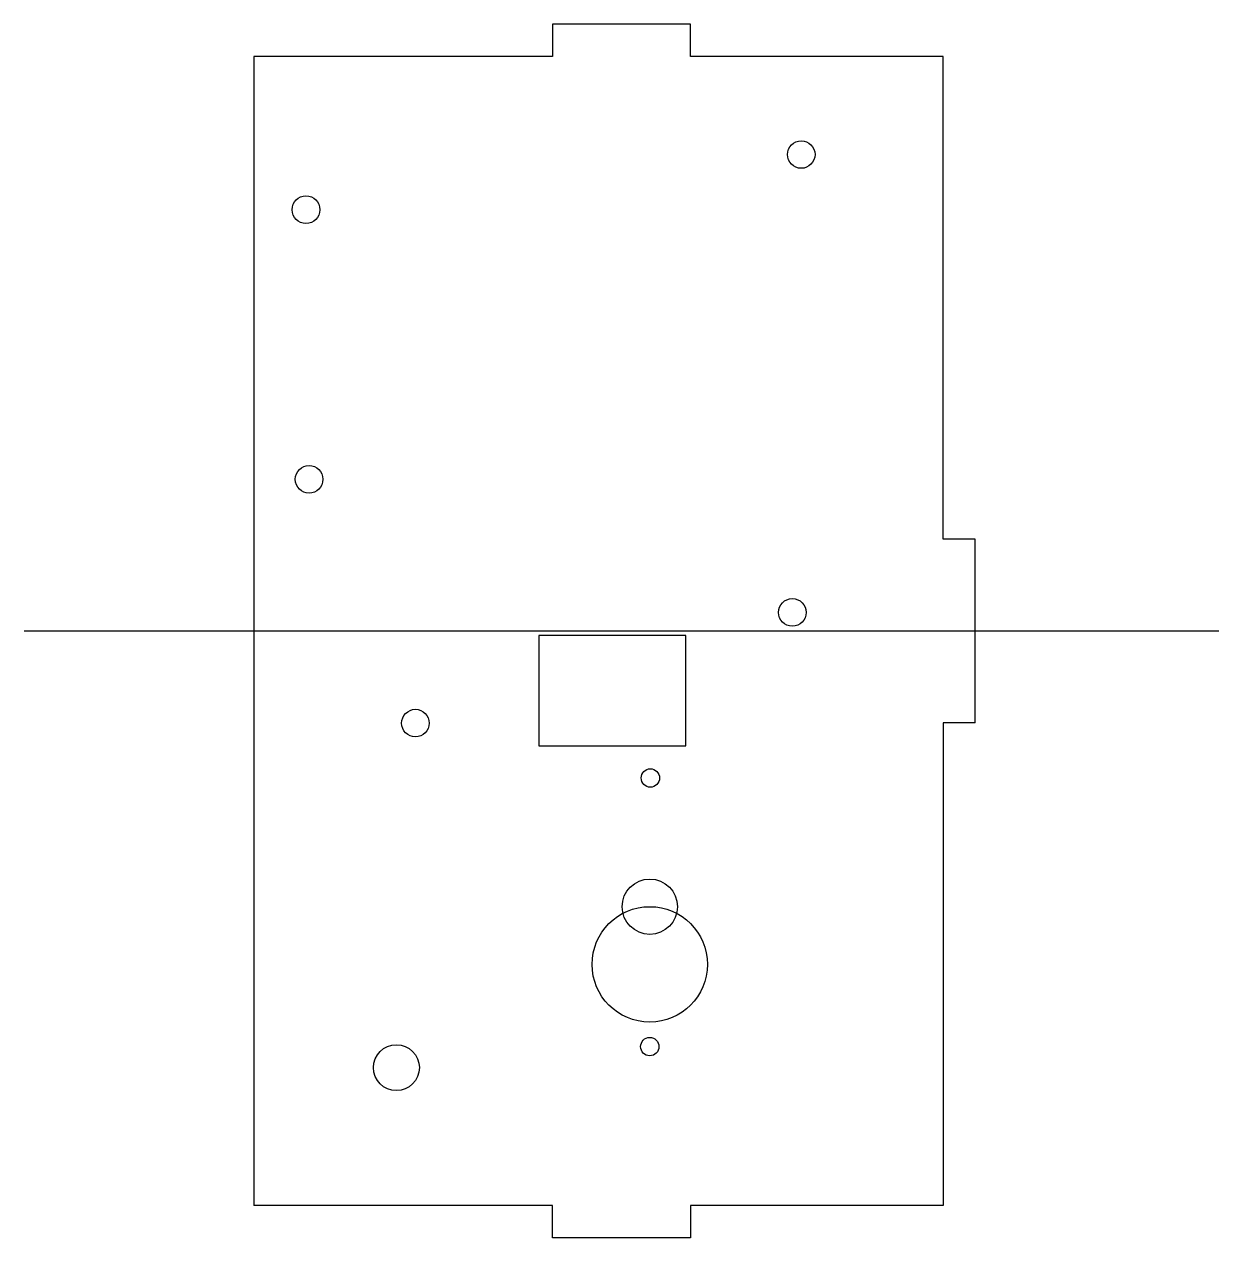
# Model space of a CAD drawing. Header units: millimetres. Extents: x 30 to 160, y -3 to 128.
import ezdxf

# ---------------------------------------------------------------- set-up
doc = ezdxf.new("R2010")
doc.units = ezdxf.units.MM
doc.layers.get('0').update_dxf_attribs({"linetype": 'CONTINUOUS'})

msp = doc.modelspace()

# ---------------------------------------------------------------- linework, layer by layer
for p, q in [((102.5, 128.5), (87.5, 128.5)), ((87.5, 128.5), (87.5, 125)), ((102.5, 125), (102.5, 128.5)), ((55, 125), (55, 0)), ((87.5, 125), (55, 125)), ((130, 125), (102.5, 125)), ((130, 72.5), (130, 125)), ((133.5, 72.5), (130, 72.5)), ((133.5, 52.5), (133.5, 72.5)), ((160, 62.5), (30, 62.5)), ((133.5, 52.5), (130, 52.5)), ((130, 52.5), (130, 0)), ((87.5, 0), (55, 0)), ((87.5, -3.5), (87.5, 0)), ((130, 0), (102.5, 0)), ((102.5, 0), (102.5, -3.5)), ((102.5, -3.5), (87.5, -3.5))]:
    msp.add_line(p, q)
msp.add_lwpolyline([(102, 62), (86, 62), (86, 50), (102, 50)], close=True)
for centre, radius in [((114.56, 114.33), 1.5), ((60.66, 108.33), 1.5), ((61, 79), 1.5), ((113.59, 64.52), 1.5), ((72.57, 52.48), 1.5), ((98.14, 46.51), 1), ((98.08, 32.51), 3.01), ((98.08, 26.23), 6.28), ((70.5, 15), 2.5), ((98.08, 17.29), 1)]:
    msp.add_circle(centre, radius)

doc.saveas('drawing.dxf')
